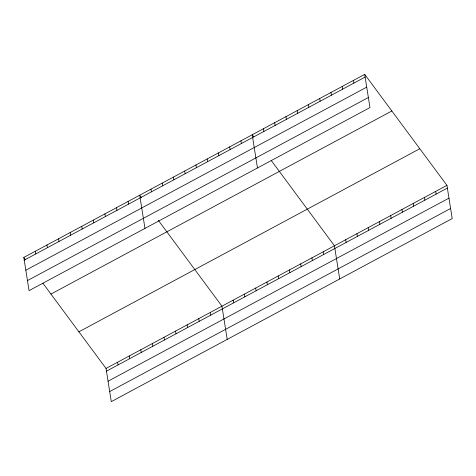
<?xml version="1.0" encoding="UTF-8"?>
<svg xmlns="http://www.w3.org/2000/svg" width="476" height="476" viewBox="0 0 476 476"><rect width="100%" height="100%" fill="white"/><g stroke="black" fill="none" stroke-linecap="round" stroke-linejoin="round"><path stroke-width="0.71" d="M364.705 74.363L369.965 107.564L29.06 290.646L23.8 257.445L364.705 74.363L446.94 185.354L452.2 218.555L111.295 401.637L106.035 368.436L42.882 283.196M24.228 260.152L365.134 77.076M25.823 270.213L366.728 87.138M27.465 280.584L368.37 97.503M50.938 294.073L391.843 110.991M78.897 331.808L419.802 148.732M106.035 368.436L446.94 185.354M106.463 371.143L447.369 188.068M108.058 381.205L448.963 198.129M109.7 391.575L450.605 208.494M253.904 137.07L252.209 134.779L257.468 167.98M271.29 160.537L334.444 245.771L339.703 278.972M141.402 197.486L139.706 195.196L144.966 228.397M158.365 220.376L221.941 306.187L227.201 339.388M23.8 257.445L25.496 259.735M435.695 191.4L436.123 194.107M424.443 197.439L424.872 200.146M413.192 203.484L413.62 206.191M401.94 209.523L402.369 212.231M390.695 215.563L391.123 218.276M379.443 221.608L379.872 224.315M353.46 80.408L353.888 83.116M368.192 227.647L368.62 230.354M342.208 86.448L342.637 89.155M356.94 233.692L357.369 236.399M330.957 92.487L331.385 95.2M345.695 239.731L346.123 242.439M319.705 98.532L320.134 101.239M308.46 104.571L308.888 107.284M323.192 251.816L323.62 254.523M297.208 110.616L297.637 113.324M311.941 257.855L312.369 260.562M285.957 116.656L286.385 119.363M300.695 263.9L301.124 266.608M274.706 122.695L275.134 125.408M289.444 269.94L289.872 272.647M263.46 128.74L263.888 131.447M278.192 275.979L278.621 278.692M266.941 282.024L267.369 284.731M240.957 140.825L241.386 143.532M255.695 288.063L256.124 290.771M229.706 146.864L230.14 149.571M244.444 294.108L244.872 296.816M218.46 152.909L218.889 155.616M233.192 300.148L233.621 302.855M207.209 158.948L207.637 161.656M195.957 164.988L196.386 167.701M210.35 312.417L210.779 315.124M184.706 171.033L185.14 173.74M198.76 318.64L199.188 321.348M173.46 177.072L173.889 179.779M187.169 324.864L187.598 327.571M162.209 183.117L162.637 185.824M175.579 331.088L176.007 333.795M150.957 189.156L151.386 191.864M163.988 337.311L164.416 340.025M152.397 343.535L152.826 346.248M128.115 201.425L128.544 204.133M140.807 349.765L141.235 352.472M116.525 207.649L116.953 210.356M129.216 355.988L129.645 358.696M104.934 213.873L105.363 216.58M117.626 362.212L118.054 364.919M93.344 220.096L93.772 222.804M81.753 226.32L82.181 229.027M70.162 232.544L70.591 235.257M58.572 238.773L59 241.481M46.981 244.997L47.41 247.704M35.391 251.221L35.819 253.928"/></g></svg>
